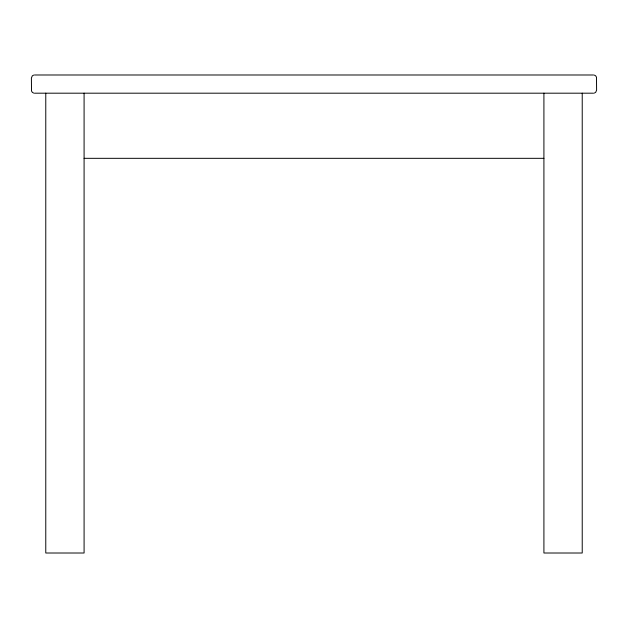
<?xml version="1.0" encoding="UTF-8"?>
<svg xmlns="http://www.w3.org/2000/svg" width="628" height="628" viewBox="0 0 628 628"><rect width="100%" height="100%" fill="white"/><g stroke="black" fill="none" stroke-linecap="round" stroke-linejoin="round"><path stroke-width="0.94" d="M33.653 75.093L32.287 75.878L31.4 78.029L31.502 90.934L32.287 92.3L33.653 93.085M594.347 93.085L595.713 92.3L596.6 90.149L596.498 77.244L595.713 75.878L594.347 75.093M34.438 74.991L593.562 74.991M34.438 93.187L593.562 93.187M84.089 158.327L543.911 158.327M582.227 93.187L582.227 553.009L543.911 553.009L543.911 93.187M84.089 93.187L84.089 553.009L45.773 553.009L45.773 93.187"/></g></svg>
